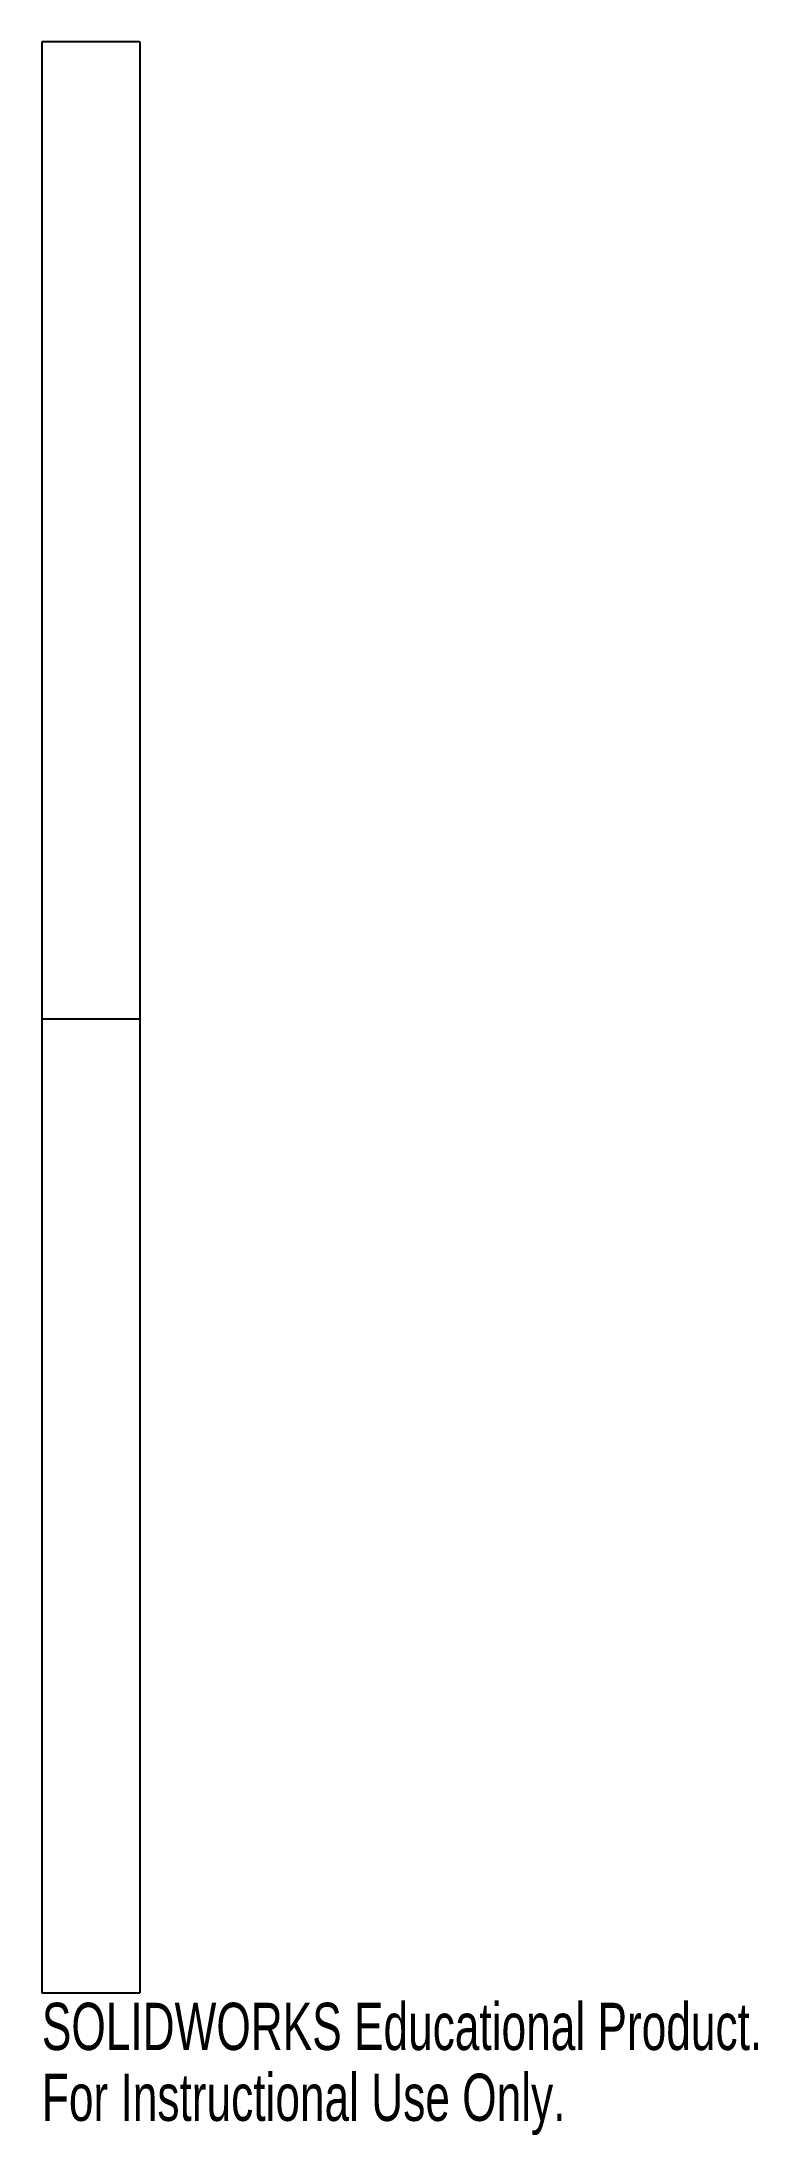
# Paper-space layout '_Left' of a CAD drawing. Header units: millimetres. Extents: x 0 to 73, y -114 to 100.
import ezdxf

# ---------------------------------------------------------------- set-up
doc = ezdxf.new("R2010")
doc.units = ezdxf.units.MM
doc.styles.add('SLDTEXTSTYLE0', font='TXT', dxfattribs={"width": 0.7})

psp = doc.layouts.new('_Left')

# ---------------------------------------------------------------- linework, layer by layer
at = {"color": 7, "linetype": 'Continuous', "lineweight": 25}
for p, q in [((10, 99.8), (-0.01, 99.8)), ((-0.01, 99.8), (-0.01, -99.79)), ((10, 99.8), (10, -99.79)), ((10, 37), (10.01, 37)), ((10.01, 37), (10.01, -78.87)), ((-0.01, -0.16), (10, -0.16)), ((10.01, -78.87), (10, -78.87)), ((-0.01, -99.79), (10, -99.79))]:
    psp.add_line(p, q, dxfattribs=at)

# ---------------------------------------------------------------- texts
at = {"color": 7, "linetype": 'Continuous', "char_height": 4.8336, "attachment_point": 1, "style": 'SLDTEXTSTYLE0'}
for s, insert in [('SOLIDWORKS Educational Product.', (-0.01, -100.81)), ('For Instructional Use Only.', (-0.01, -108.06))]:
    psp.add_mtext(s, dxfattribs=dict(at, insert=insert))

doc.saveas('drawing.dxf')
